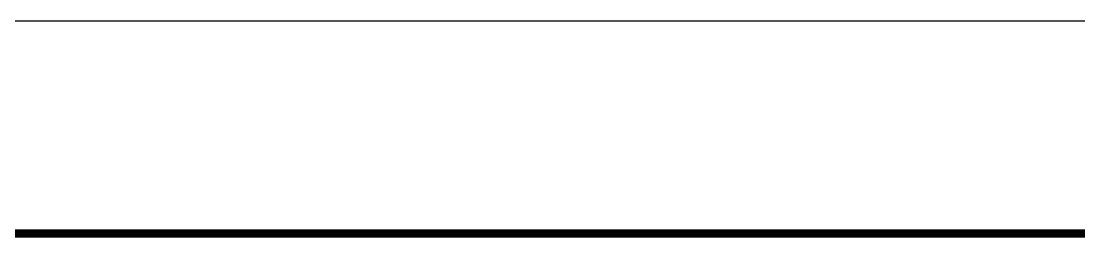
# Model space of a CAD drawing. Header units: millimetres. Extents: x 0 to 232280, y -26939 to 23794.
# Drawn here: x 33383 to 36028, y 17305 to 17846 of the extents above; entities that cross this region are included whole.
import ezdxf

# ---------------------------------------------------------------- set-up
doc = ezdxf.new("R2010")
doc.units = ezdxf.units.MM
doc.header["$LTSCALE"] = 30

# ---------------------------------------------------------------- blocks, each defined once
blk = doc.blocks.new('TITLE')
at = {"color": 7}
blk.add_line((841, 594.8536585365848), (0, 594.8536585365848), dxfattribs=at)
at = {"color": 7, "const_width": 0.7073170731707307}
blk.add_lwpolyline([(823.3170731707312, 577.1707317073162), (27.93902439025055, 577.1707317073162)], dxfattribs=at)

msp = doc.modelspace()

# ---------------------------------------------------------------- block references
at = {"linetype": 'ByBlock', "xscale": 29.99999999699995, "yscale": 29.99999999699995, "zscale": 29.99999999699995}
msp.add_blockref('TITLE', (26158.93607220591, -1.246645138068286e-05), dxfattribs=at)

doc.saveas('drawing.dxf')
